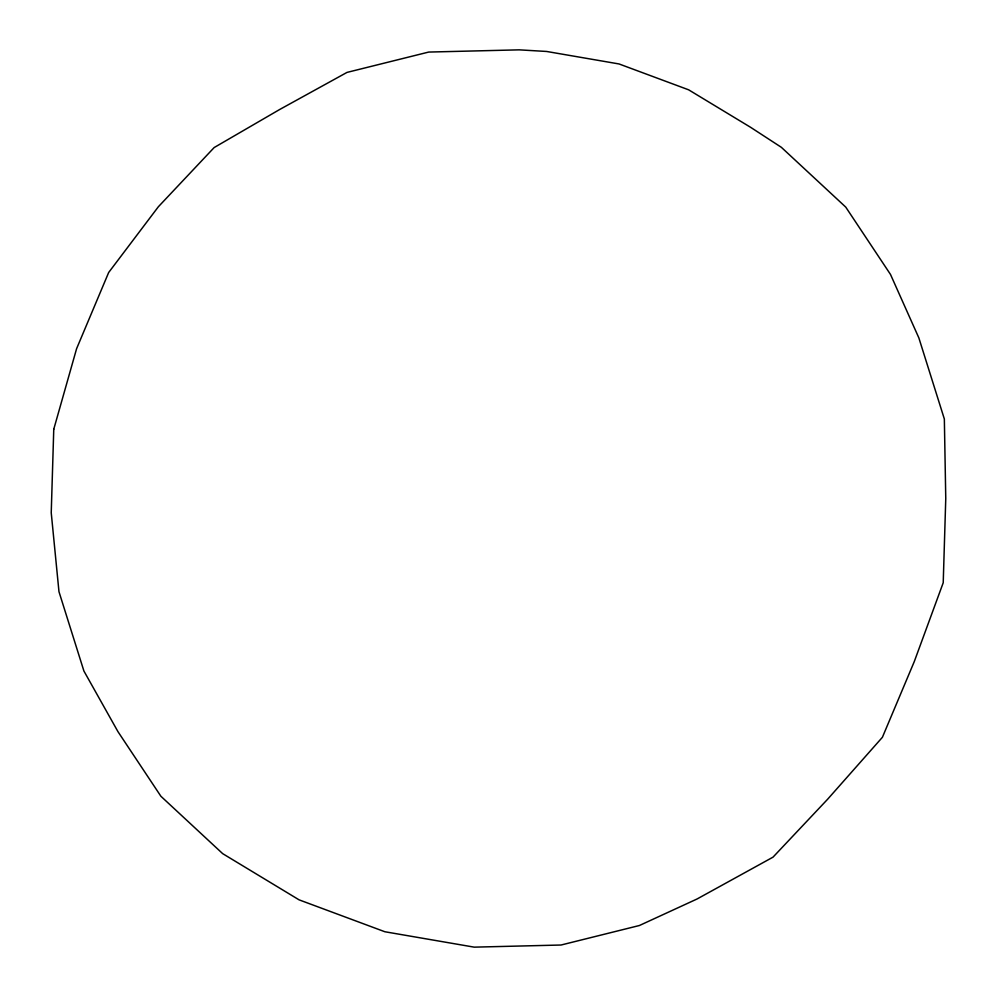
<?xml version="1.0" encoding="UTF-8"?>
<svg xmlns="http://www.w3.org/2000/svg" width="997" height="997" viewBox="0 0 997 997"><rect width="100%" height="100%" fill="white"/><g stroke="black" fill="none" stroke-linecap="round" stroke-linejoin="round"><path stroke-width="1.5" d="M53.763 429.221L51.233 512.794L58.973 591.695L83.91 671.031L117.945 731.636L160.903 796.267L222.68 853.644L299.075 899.842L384.867 931.746L474.223 947.15L561.049 945.019L639.426 925.503L697.077 898.982L773.024 857.146L827.585 799.282L882.407 737.282L914.261 661.622L943.224 582.734L945.767 498.562L944.346 419.002L918.848 337.871L890.508 274.462L845.743 207.102L781.349 147.307L750.591 127.304L688.64 89.817L619.05 63.958L546.58 51.458L519.188 49.85L428.698 52.068L347.006 72.407L279.683 109.496L214.156 147.556L158.373 206.74L108.673 272.493L76.595 348.688L53.763 429.221"/></g></svg>
